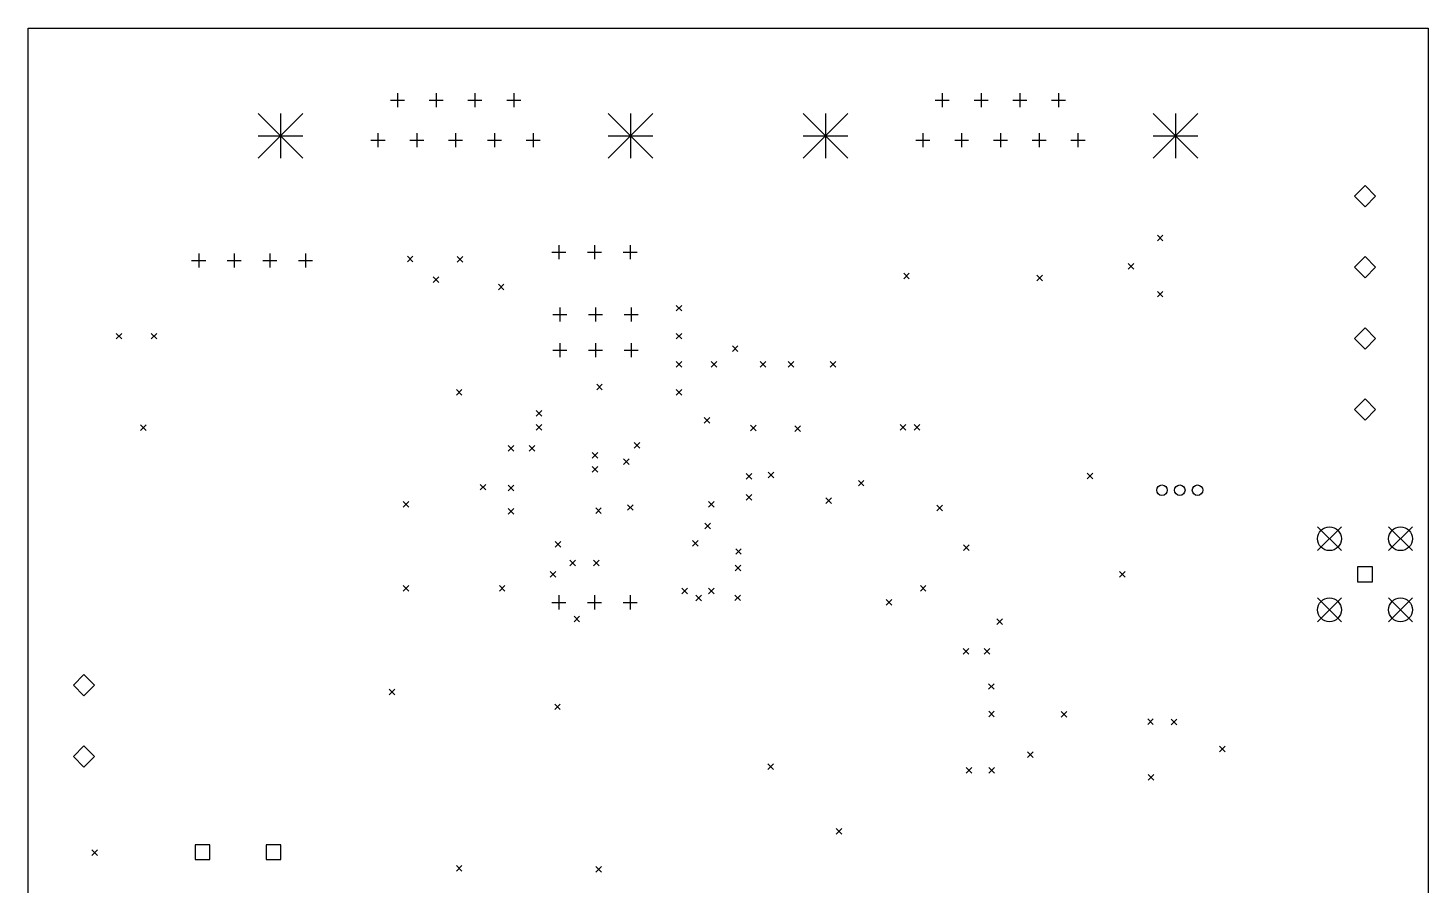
# Model space of a CAD drawing. Extents: x 1.69 to 5.71, y -7.26 to -2.36.
# Drawn here: x 1.772 to 5.709, y -4.774 to -2.362 of the extents above; entities that cross this region are included whole.
import ezdxf

# ---------------------------------------------------------------- set-up
doc = ezdxf.new("R2010")
doc.units = 0
doc.header["$MEASUREMENT"] = 0
doc.layers.add('BLACK', color=7, linetype='CONTINUOUS')

msp = doc.modelspace()

# ---------------------------------------------------------------- linework, layer by layer
at = {"layer": 'BLACK', "linetype": 'CONTINUOUS'}
for p, q in [((1.7717, -2.3622), (5.7087, -2.3622)), ((1.7717, -6.2992), (1.7717, -2.3622)), ((5.7087, -2.3622), (5.7087, -6.2992)), ((2.8104, -2.5457), (2.8104, -2.585)), ((2.9195, -2.5457), (2.9195, -2.585)), ((3.0285, -2.5457), (3.0285, -2.585)), ((3.1376, -2.5457), (3.1376, -2.585)), ((4.3427, -2.5457), (4.3427, -2.585)), ((4.4518, -2.5457), (4.4518, -2.585)), ((4.5608, -2.5457), (4.5608, -2.585)), ((4.6699, -2.5457), (4.6699, -2.585)), ((2.7907, -2.5654), (2.8301, -2.5654)), ((2.8998, -2.5654), (2.9392, -2.5654)), ((3.0089, -2.5654), (3.0482, -2.5654)), ((3.1179, -2.5654), (3.1573, -2.5654)), ((4.323, -2.5654), (4.3624, -2.5654)), ((4.4321, -2.5654), (4.4715, -2.5654)), ((4.5411, -2.5654), (4.5805, -2.5654)), ((4.6502, -2.5654), (4.6896, -2.5654)), ((2.4189, -2.6024), (2.5449, -2.7283)), ((2.5449, -2.6024), (2.4189, -2.7283)), ((2.4819, -2.6024), (2.4819, -2.7283)), ((3.4031, -2.6024), (3.5291, -2.7283)), ((3.5291, -2.6024), (3.4031, -2.7283)), ((3.4661, -2.6024), (3.4661, -2.7283)), ((3.9512, -2.6024), (4.0772, -2.7283)), ((4.0772, -2.6024), (3.9512, -2.7283)), ((4.0142, -2.6024), (4.0142, -2.7283)), ((4.9354, -2.6024), (5.0614, -2.7283)), ((5.0614, -2.6024), (4.9354, -2.7283)), ((4.9984, -2.6024), (4.9984, -2.7283)), ((2.4189, -2.6654), (2.5449, -2.6654)), ((2.7362, -2.6772), (2.7756, -2.6772)), ((2.7559, -2.6575), (2.7559, -2.6969)), ((2.8453, -2.6772), (2.8846, -2.6772)), ((2.865, -2.6575), (2.865, -2.6969)), ((2.9543, -2.6772), (2.9937, -2.6772)), ((2.974, -2.6575), (2.974, -2.6969)), ((3.0634, -2.6772), (3.1028, -2.6772)), ((3.0831, -2.6575), (3.0831, -2.6969)), ((3.1724, -2.6772), (3.2118, -2.6772)), ((3.1921, -2.6575), (3.1921, -2.6969)), ((3.4031, -2.6654), (3.5291, -2.6654)), ((3.9512, -2.6654), (4.0772, -2.6654)), ((4.2685, -2.6772), (4.3079, -2.6772)), ((4.2882, -2.6575), (4.2882, -2.6969)), ((4.3776, -2.6772), (4.4169, -2.6772)), ((4.3972, -2.6575), (4.3972, -2.6969)), ((4.4866, -2.6772), (4.526, -2.6772)), ((4.5063, -2.6575), (4.5063, -2.6969)), ((4.5957, -2.6772), (4.635, -2.6772)), ((4.6154, -2.6575), (4.6154, -2.6969)), ((4.7047, -2.6772), (4.7441, -2.6772)), ((4.7244, -2.6575), (4.7244, -2.6969)), ((4.9354, -2.6654), (5.0614, -2.6654)), ((5.5315, -2.8047), (5.5016, -2.8346)), ((5.5016, -2.8346), (5.5315, -2.8646)), ((5.5614, -2.8346), (5.5315, -2.8047)), ((5.5315, -2.8646), (5.5614, -2.8346)), ((4.9476, -2.9445), (4.9634, -2.9602)), ((4.9634, -2.9445), (4.9476, -2.9602)), ((3.2449, -2.9921), (3.2843, -2.9921)), ((3.2646, -2.9724), (3.2646, -3.0118)), ((3.3449, -2.9921), (3.3843, -2.9921)), ((3.3646, -2.9724), (3.3646, -3.0118)), ((3.4449, -2.9921), (3.4843, -2.9921)), ((3.4646, -2.9724), (3.4646, -3.0118)), ((2.2319, -3.0157), (2.2713, -3.0157)), ((2.2516, -2.9961), (2.2516, -3.0354)), ((2.3319, -3.0157), (2.3713, -3.0157)), ((2.3516, -2.9961), (2.3516, -3.0354)), ((2.4319, -3.0157), (2.4713, -3.0157)), ((2.4516, -2.9961), (2.4516, -3.0354)), ((2.5319, -3.0157), (2.5713, -3.0157)), ((2.5516, -2.9961), (2.5516, -3.0354)), ((2.8386, -3.0035), (2.8543, -3.0193)), ((2.8543, -3.0035), (2.8386, -3.0193)), ((2.9787, -3.0043), (2.9945, -3.0201)), ((2.9945, -3.0043), (2.9787, -3.0201)), ((4.8657, -3.0244), (4.8815, -3.0402)), ((4.8815, -3.0244), (4.8657, -3.0402)), ((5.5315, -3.0047), (5.5016, -3.0346)), ((5.5614, -3.0346), (5.5315, -3.0047)), ((2.9114, -3.0618), (2.9272, -3.0776)), ((2.9272, -3.0618), (2.9114, -3.0776)), ((4.2343, -3.0512), (4.25, -3.0669)), ((4.25, -3.0512), (4.2343, -3.0669)), ((4.6087, -3.0571), (4.6244, -3.0728)), ((4.6244, -3.0571), (4.6087, -3.0728)), ((5.5016, -3.0346), (5.5315, -3.0646)), ((5.5315, -3.0646), (5.5614, -3.0346)), ((3.0945, -3.0823), (3.1102, -3.098)), ((3.1102, -3.0823), (3.0945, -3.098)), ((4.9476, -3.1024), (4.9634, -3.1181)), ((4.9634, -3.1024), (4.9476, -3.1181)), ((3.2677, -3.148), (3.2677, -3.1874)), ((3.3677, -3.148), (3.3677, -3.1874)), ((3.4677, -3.148), (3.4677, -3.1874)), ((3.5945, -3.1417), (3.6102, -3.1575)), ((3.6102, -3.1417), (3.5945, -3.1575)), ((3.248, -3.1677), (3.2874, -3.1677)), ((3.348, -3.1677), (3.3874, -3.1677)), ((3.448, -3.1677), (3.4874, -3.1677)), ((2.0197, -3.2205), (2.0354, -3.2362)), ((2.0354, -3.2205), (2.0197, -3.2362)), ((2.1181, -3.2205), (2.1339, -3.2362)), ((2.1339, -3.2205), (2.1181, -3.2362)), ((3.5945, -3.2205), (3.6102, -3.2362)), ((3.6102, -3.2205), (3.5945, -3.2362)), ((5.5315, -3.2047), (5.5016, -3.2346)), ((5.5614, -3.2346), (5.5315, -3.2047)), ((3.248, -3.2677), (3.2874, -3.2677)), ((3.2677, -3.248), (3.2677, -3.2874)), ((3.348, -3.2677), (3.3874, -3.2677)), ((3.3677, -3.248), (3.3677, -3.2874)), ((3.448, -3.2677), (3.4874, -3.2677)), ((3.4677, -3.248), (3.4677, -3.2874)), ((3.7524, -3.2555), (3.7681, -3.2713)), ((3.7681, -3.2555), (3.7524, -3.2713)), ((5.5016, -3.2346), (5.5315, -3.2646)), ((5.5315, -3.2646), (5.5614, -3.2346)), ((3.5945, -3.2992), (3.6102, -3.315)), ((3.6102, -3.2992), (3.5945, -3.315)), ((3.6929, -3.2992), (3.7087, -3.315)), ((3.7087, -3.2992), (3.6929, -3.315)), ((3.8307, -3.2992), (3.8465, -3.315)), ((3.8465, -3.2992), (3.8307, -3.315)), ((3.9094, -3.2992), (3.9252, -3.315)), ((3.9252, -3.2992), (3.9094, -3.315)), ((4.0276, -3.2992), (4.0433, -3.315)), ((4.0433, -3.2992), (4.0276, -3.315)), ((2.9764, -3.378), (2.9921, -3.3937)), ((2.9921, -3.378), (2.9764, -3.3937)), ((3.3709, -3.3634), (3.3866, -3.3791)), ((3.3866, -3.3634), (3.3709, -3.3791)), ((3.5945, -3.378), (3.6102, -3.3937)), ((3.6102, -3.378), (3.5945, -3.3937)), ((5.5315, -3.4047), (5.5016, -3.4346)), ((5.5614, -3.4346), (5.5315, -3.4047)), ((3.2008, -3.437), (3.2165, -3.4528)), ((3.2165, -3.437), (3.2008, -3.4528)), ((3.6732, -3.4567), (3.689, -3.4724)), ((3.689, -3.4567), (3.6732, -3.4724)), ((5.5016, -3.4346), (5.5315, -3.4646)), ((5.5315, -3.4646), (5.5614, -3.4346)), ((2.0878, -3.4776), (2.1035, -3.4933)), ((2.1035, -3.4776), (2.0878, -3.4933)), ((3.2008, -3.4764), (3.2165, -3.4921)), ((3.2165, -3.4764), (3.2008, -3.4921)), ((3.8035, -3.4787), (3.8193, -3.4945)), ((3.8193, -3.4787), (3.8035, -3.4945)), ((3.928, -3.4803), (3.9437, -3.4961)), ((3.9437, -3.4803), (3.928, -3.4961)), ((4.2244, -3.4764), (4.2402, -3.4921)), ((4.2402, -3.4764), (4.2244, -3.4921)), ((4.2638, -3.4764), (4.2795, -3.4921)), ((4.2795, -3.4764), (4.2638, -3.4921)), ((3.122, -3.5354), (3.1378, -3.5512)), ((3.1378, -3.5354), (3.122, -3.5512)), ((3.1811, -3.5354), (3.1969, -3.5512)), ((3.1969, -3.5354), (3.1811, -3.5512)), ((3.4764, -3.5276), (3.4921, -3.5433)), ((3.4921, -3.5276), (3.4764, -3.5433)), ((3.3583, -3.5551), (3.374, -3.5709)), ((3.374, -3.5551), (3.3583, -3.5709)), ((3.4461, -3.5728), (3.4618, -3.5886)), ((3.4618, -3.5728), (3.4461, -3.5886)), ((3.3583, -3.5945), (3.374, -3.6102)), ((3.374, -3.5945), (3.3583, -3.6102)), ((3.7913, -3.6142), (3.8071, -3.6299)), ((3.8071, -3.6142), (3.7913, -3.6299)), ((3.8535, -3.6102), (3.8693, -3.626)), ((3.8693, -3.6102), (3.8535, -3.626)), ((4.75, -3.6134), (4.7657, -3.6291)), ((4.7657, -3.6134), (4.75, -3.6291)), ((3.0433, -3.6449), (3.0591, -3.6606)), ((3.0591, -3.6449), (3.0433, -3.6606)), ((3.122, -3.6469), (3.1378, -3.6626)), ((3.1378, -3.6469), (3.122, -3.6626)), ((4.1067, -3.6335), (4.1224, -3.6492)), ((4.1224, -3.6335), (4.1067, -3.6492)), ((2.8268, -3.6929), (2.8425, -3.7087)), ((2.8425, -3.6929), (2.8268, -3.7087)), ((3.685, -3.6929), (3.7008, -3.7087)), ((3.7008, -3.6929), (3.685, -3.7087)), ((3.7913, -3.6732), (3.8071, -3.689)), ((3.8071, -3.6732), (3.7913, -3.689)), ((4.0157, -3.6831), (4.0315, -3.6988)), ((4.0315, -3.6831), (4.0157, -3.6988)), ((3.122, -3.7126), (3.1378, -3.7283)), ((3.1378, -3.7126), (3.122, -3.7283)), ((3.3681, -3.7106), (3.3839, -3.7264)), ((3.3839, -3.7106), (3.3681, -3.7264)), ((3.4575, -3.702), (3.4732, -3.7177)), ((3.4732, -3.702), (3.4575, -3.7177)), ((4.3272, -3.7031), (4.3429, -3.7189)), ((4.3429, -3.7031), (4.3272, -3.7189)), ((3.6748, -3.7539), (3.6906, -3.7697)), ((3.6906, -3.7539), (3.6748, -3.7697)), ((5.398, -3.7642), (5.465, -3.8311)), ((5.465, -3.7642), (5.398, -3.8311)), ((5.598, -3.7642), (5.665, -3.8311)), ((5.665, -3.7642), (5.598, -3.8311)), ((3.2543, -3.8055), (3.2701, -3.8213)), ((3.2701, -3.8055), (3.2543, -3.8213)), ((3.6402, -3.8024), (3.6559, -3.8181)), ((3.6559, -3.8024), (3.6402, -3.8181)), ((4.4024, -3.815), (4.4181, -3.8307)), ((4.4181, -3.815), (4.4024, -3.8307)), ((3.2953, -3.8583), (3.311, -3.874)), ((3.311, -3.8583), (3.2953, -3.874)), ((3.3622, -3.8583), (3.378, -3.874)), ((3.378, -3.8583), (3.3622, -3.874)), ((3.7618, -3.8256), (3.7776, -3.8413)), ((3.7776, -3.8256), (3.7618, -3.8413)), ((3.2402, -3.8898), (3.2559, -3.9055)), ((3.2559, -3.8898), (3.2402, -3.9055)), ((3.7606, -3.872), (3.7764, -3.8878)), ((3.7764, -3.872), (3.7606, -3.8878)), ((4.8413, -3.8898), (4.8571, -3.9055)), ((4.8571, -3.8898), (4.8413, -3.9055)), ((5.5524, -3.8768), (5.5106, -3.8768)), ((5.5106, -3.8768), (5.5106, -3.9185)), ((5.5524, -3.9185), (5.5524, -3.8768)), ((2.8268, -3.9291), (2.8425, -3.9449)), ((2.8425, -3.9291), (2.8268, -3.9449)), ((3.0972, -3.9291), (3.113, -3.9449)), ((3.113, -3.9291), (3.0972, -3.9449)), ((3.6102, -3.937), (3.626, -3.9528)), ((3.626, -3.937), (3.6102, -3.9528)), ((3.685, -3.937), (3.7008, -3.9528)), ((3.7008, -3.937), (3.685, -3.9528)), ((4.2811, -3.9291), (4.2969, -3.9449)), ((4.2969, -3.9291), (4.2811, -3.9449)), ((5.5106, -3.9185), (5.5524, -3.9185)), ((3.2449, -3.9764), (3.2843, -3.9764)), ((3.2646, -3.9567), (3.2646, -3.9961)), ((3.3449, -3.9764), (3.3843, -3.9764)), ((3.3646, -3.9567), (3.3646, -3.9961)), ((3.4449, -3.9764), (3.4843, -3.9764)), ((3.4646, -3.9567), (3.4646, -3.9961)), ((3.6496, -3.9567), (3.6654, -3.9724)), ((3.6654, -3.9567), (3.6496, -3.9724)), ((3.7594, -3.9559), (3.7752, -3.9717)), ((3.7752, -3.9559), (3.7594, -3.9717)), ((4.185, -3.9685), (4.2008, -3.9843)), ((4.2008, -3.9685), (4.185, -3.9843)), ((5.398, -3.9642), (5.465, -4.0311)), ((5.465, -3.9642), (5.398, -4.0311)), ((5.598, -3.9642), (5.665, -4.0311)), ((5.665, -3.9642), (5.598, -4.0311)), ((3.3071, -4.0157), (3.3228, -4.0315)), ((3.3228, -4.0157), (3.3071, -4.0315)), ((4.4961, -4.0232), (4.5118, -4.039)), ((4.5118, -4.0232), (4.4961, -4.039)), ((4.4016, -4.1063), (4.4173, -4.122)), ((4.4173, -4.1063), (4.4016, -4.122)), ((4.4606, -4.1063), (4.4764, -4.122)), ((4.4764, -4.1063), (4.4606, -4.122)), ((1.9291, -4.1795), (1.8992, -4.2094)), ((1.8992, -4.2094), (1.9291, -4.2394)), ((1.9591, -4.2094), (1.9291, -4.1795)), ((1.9291, -4.2394), (1.9591, -4.2094)), ((4.4728, -4.2051), (4.4886, -4.2209)), ((4.4886, -4.2051), (4.4728, -4.2209)), ((2.787, -4.2205), (2.8028, -4.2362)), ((2.8028, -4.2205), (2.787, -4.2362)), ((3.2528, -4.2622), (3.2685, -4.278)), ((3.2685, -4.2622), (3.2528, -4.278)), ((4.4732, -4.2827), (4.489, -4.2984)), ((4.489, -4.2827), (4.4732, -4.2984)), ((4.6772, -4.2835), (4.6929, -4.2992)), ((4.6929, -4.2835), (4.6772, -4.2992)), ((4.9205, -4.3039), (4.9362, -4.3197)), ((4.9362, -4.3039), (4.9205, -4.3197)), ((4.9862, -4.3051), (5.002, -4.3209)), ((5.002, -4.3051), (4.9862, -4.3209)), ((1.9291, -4.3795), (1.8992, -4.4094)), ((1.8992, -4.4094), (1.9291, -4.4394)), ((1.9591, -4.4094), (1.9291, -4.3795)), ((1.9291, -4.4394), (1.9591, -4.4094)), ((4.5823, -4.3969), (4.598, -4.4126)), ((4.598, -4.3969), (4.5823, -4.4126)), ((5.122, -4.3807), (5.1378, -4.3965)), ((5.1378, -4.3807), (5.122, -4.3965)), ((3.8524, -4.4303), (3.8681, -4.4461)), ((3.8681, -4.4303), (3.8524, -4.4461)), ((4.4098, -4.4406), (4.4256, -4.4563)), ((4.4256, -4.4406), (4.4098, -4.4563)), ((4.4736, -4.4409), (4.4894, -4.4567)), ((4.4894, -4.4409), (4.4736, -4.4567)), ((4.9217, -4.4602), (4.9374, -4.476)), ((4.9374, -4.4602), (4.9217, -4.476)), ((4.0445, -4.6122), (4.0602, -4.628)), ((4.0602, -4.6122), (4.0445, -4.628)), ((1.9516, -4.6724), (1.9673, -4.6882)), ((1.9673, -4.6724), (1.9516, -4.6882)), ((2.2831, -4.6579), (2.2413, -4.6579)), ((2.2413, -4.6579), (2.2413, -4.6996)), ((2.2831, -4.6996), (2.2831, -4.6579)), ((2.4831, -4.6579), (2.4413, -4.6579)), ((2.4413, -4.6579), (2.4413, -4.6996)), ((2.4831, -4.6996), (2.4831, -4.6579)), ((2.2413, -4.6996), (2.2831, -4.6996)), ((2.4413, -4.6996), (2.4831, -4.6996)), ((2.9764, -4.7161), (2.9921, -4.7319)), ((2.9921, -4.7161), (2.9764, -4.7319)), ((3.3685, -4.7189), (3.3843, -4.7346)), ((3.3843, -4.7189), (3.3685, -4.7346))]:
    msp.add_line(p, q, dxfattribs=at)
at = {"layer": 'BLACK'}
for centre, radius in [((4.9606, -3.6614), 0.0148), ((5.0106, -3.6614), 0.0148), ((5.0606, -3.6614), 0.0148), ((5.4315, -3.7976), 0.0335), ((5.6315, -3.7976), 0.0335), ((5.4315, -3.9976), 0.0335), ((5.6315, -3.9976), 0.0335)]:
    msp.add_circle(centre, radius, dxfattribs=at)

doc.saveas('drawing.dxf')
